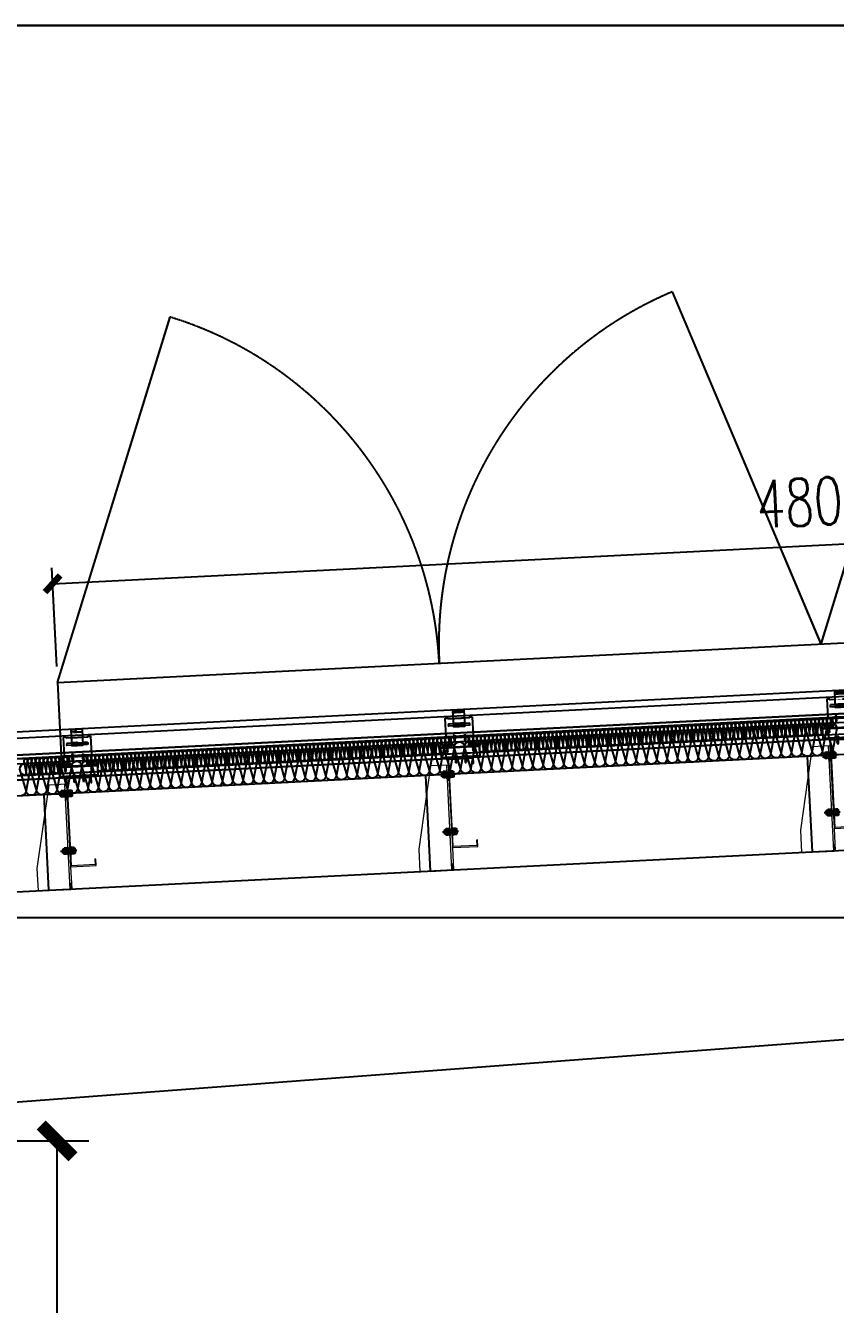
# Model space of a CAD drawing. Extents: x 220580 to 2027826, y -309201 to 71987.
# Drawn here: x 291391 to 293934, y -213543 to -209529 of the extents above; entities that cross this region are included whole.
import ezdxf

# ---------------------------------------------------------------- set-up
doc = ezdxf.new("R2010")
doc.units = 0
for name, pattern in [('__DASH', [0.35, 0.25, -0.1]), ('CENTER', [2, 1.25, -0.25, 0.25, -0.25]), ('CONTINUOUS0', [0]), ('CONTINUOUS1', [0]), ('DASH', [0.35, 0.25, -0.1]), ('DOTE', [2.42, 2, -0.2, 0.02, -0.2])]:
    doc.linetypes.add(name, pattern=pattern)
for name, color, linetype in [('003_THICK', 7, 'CONTINUOUS1'), ('004_THIN', 6, 'CONTINUOUS0'), ('A-AXIS-DOTE', 14, 'DOTE'), ('A-AXIS-DP', 126, 'Continuous'), ('A-HATCH-2', 251, 'Continuous'), ('A-LIN-V', 9, 'Continuous'), ('AS-COLN', 6, 'Continuous'), ('BWM', 8, 'Continuous'), ('C18', 4, 'CENTER'), ('DIM', 173, 'Continuous'), ('pj', 4, 'Continuous'), ('SEAMLOK75 - SHEET', 6, 'Continuous'), ('ZX', 240, 'CENTER'), ('建-尺寸', 3, 'Continuous'), ('紧固件', 40, 'Continuous')]:
    doc.layers.add(name, color=color, linetype=linetype)
doc.layers.add('S-dim', color=81, linetype='Continuous', lineweight=0)
doc.layers.add('粗', color=7, linetype='Continuous', lineweight=50)
doc.styles.add('_TCH_DIM_T3', font='SIMPLEX', dxfattribs={"width": 0.705882, "bigfont": 'GBCBIG'})
doc.styles.add('A-DIM_T3', font='SIMPLEX', dxfattribs={"width": 0.705882, "bigfont": 'GBCBIG'})
doc.dimstyles.new('_TCH_ARCH&&100', dxfattribs={"dimtxt": 297.5, "dimasz": 100, "dimexe": 100, "dimexo": 100, "dimgap": 126.25, "dimtad": 1, "dimdec": 0, "dimzin": 0, "dimdsep": 46, "dimtxsty": '_TCH_DIM_T3', "dimblk": 'ARCHTICK', "dimcen": 0.09, "dimclrt": 7, "dimazin": 2, "dimtfac": 1, "dimtdec": 0, "dimtix": 1, "dimtmove": 2, "dimatfit": 3, "dimfxl": 0, "dimtolj": 1, "dimtzin": 0, "dimarcsym": 0})
doc.dimstyles.new('A-DIM&&50', dxfattribs={"dimtxt": 148.75, "dimasz": 50, "dimexe": 125, "dimexo": 150, "dimgap": 63.125, "dimtad": 1, "dimdec": 0, "dimzin": 0, "dimdsep": 46, "dimtxsty": 'A-DIM_T3', "dimblk": 'ARCHTICK', "dimcen": 0.09, "dimclrt": 7, "dimazin": 2, "dimtfac": 1, "dimtdec": 0, "dimtix": 1, "dimtmove": 2, "dimatfit": 3, "dimfxl": 0, "dimtolj": 1, "dimtzin": 0, "dimarcsym": 0})

# ---------------------------------------------------------------- blocks, each defined once
blk = doc.blocks.new('CURVEPATTERNLIB$SYSLIB$岩棉板')
at = {"color": 0}
for p, q in [((0, -17), (12, -67)), ((12, -67), (24, -17))]:
    blk.add_line(p, q, dxfattribs=at)
for centre, start, end in [((12, -17), 0, 180), ((0, -67), 270, 0), ((24, -67), 180, 270)]:
    blk.add_arc(centre, 12, start, end, dxfattribs=at)
blk = doc.blocks.new('G$C845E5159')
at = {"layer": 'A-LIN-V', "color": 2}
for p, q in [((300, 700), (8250, 1100)), ((300, 0), (8250, 600))]:
    blk.add_line(p, q, dxfattribs=at)
at = {"layer": 'A-LIN-V'}
for points in [[(4468.1, 1190.1), (4467.1, 1210), (4397.2, 1206.5), (4412.3, 906.9), (4482.2, 910.4), (4481.2, 930.4)], [(3269.7, 1129.8), (3268.6, 1149.7), (3198.7, 1146.2), (3213.8, 846.6), (3283.7, 850.1), (3282.7, 870.1)], [(2071.2, 1069.5), (2070.2, 1089.4), (2000.3, 1085.9), (2015.3, 786.3), (2085.2, 789.8), (2084.2, 809.8)]]:
    blk.add_lwpolyline(points, dxfattribs=at)
at = {"layer": 'AS-COLN'}
for p, q in [((8250, 1500.5), (401.1, 1105.6)), ((8250, 1400.4), (400.1, 1005.4))]:
    blk.add_line(p, q, dxfattribs=at)
at = {"layer": 'A-HATCH-2', "xscale": -1.354458951392196, "yscale": 1.351351351351351, "zscale": 1.351351351351351, "rotation": 2.88037755284905}
for p in [(3969.4, 1292.1), (4001.9, 1293.8), (4034.3, 1295.4), (4066.8, 1297), (4099.3, 1298.7), (4131.7, 1300.3), (4164.2, 1301.9), (4196.7, 1303.6), (4229.1, 1305.2), (4261.6, 1306.8), (4294.1, 1308.5), (4326.5, 1310.1), (4359, 1311.7), (4391.5, 1313.4), (4423.9, 1315), (4456.4, 1316.6), (4488.9, 1318.3), (3157.8, 1251.3), (3190.2, 1252.9), (3222.7, 1254.6), (3255.2, 1256.2), (3287.6, 1257.8), (3320.1, 1259.5), (3352.6, 1261.1), (3385, 1262.7), (3417.5, 1264.4), (3450, 1266), (3482.4, 1267.6), (3514.9, 1269.3), (3547.4, 1270.9), (3579.8, 1272.5), (3612.3, 1274.2), (3644.8, 1275.8), (3677.2, 1277.4), (3709.7, 1279.1), (3742.2, 1280.7), (3774.6, 1282.3), (3807.1, 1284), (3839.5, 1285.6), (3872, 1287.2), (3904.5, 1288.9), (3936.9, 1290.5), (2378.6, 1212.1), (2411, 1213.7), (2443.5, 1215.4), (2476, 1217), (2508.4, 1218.6), (2540.9, 1220.3), (2573.4, 1221.9), (2605.8, 1223.5), (2638.3, 1225.2), (2670.8, 1226.8), (2703.2, 1228.4), (2735.7, 1230.1), (2768.2, 1231.7), (2800.6, 1233.3), (2833.1, 1235), (2865.6, 1236.6), (2898, 1238.2), (2930.5, 1239.9), (2963, 1241.5), (2995.4, 1243.1), (3027.9, 1244.8), (3060.4, 1246.4), (3092.8, 1248), (3125.3, 1249.7), (1956.5, 1190.9), (1989, 1192.5), (2021.5, 1194.1), (2053.9, 1195.8), (2086.4, 1197.4), (2118.9, 1199), (2151.3, 1200.7), (2183.8, 1202.3), (2216.3, 1203.9), (2248.7, 1205.6), (2281.2, 1207.2), (2313.6, 1208.8), (2346.1, 1210.5)]:
    blk.add_blockref('CURVEPATTERNLIB$SYSLIB$岩棉板', p, dxfattribs=at)
blk = doc.blocks.new('_ArchTick')
at = {"color": 0, "linetype": 'ByBlock', "const_width": 0.4}
blk.add_lwpolyline([(-0.5, -0.5), (0.5, 0.5)], dxfattribs=at)
blk = doc.blocks.new('*D369')
at = {"layer": 'Defpoints', "color": 0, "transparency": 16777216}
for p in [(-1772682.3, 580899.3), (-1777491.8, 580830.9), (-1772697.8, 580589.7)]:
    blk.add_point(p, dxfattribs=at)
at = {"layer": '建-尺寸', "color": 0, "lineweight": -2, "transparency": 16777216}
for p, q in [((-1777489.3, 580880.8), (-1777473.7, 581190.4)), ((-1777476.2, 581140.5), (-1772682.3, 580899.3)), ((-1772695.3, 580639.6), (-1772679.7, 580949.2))]:
    blk.add_line(p, q, dxfattribs=at)
at = {"layer": '建-尺寸', "color": 0, "lineweight": -2, "transparency": 16777216, "xscale": 50, "yscale": 50, "zscale": 50}
for p, rotation in [((-1777476.2, 581140.5), 177.1195904165195), ((-1772682.3, 580899.3), 357.1195904165195)]:
    blk.add_blockref('_ArchTick', p, dxfattribs=dict(at, rotation=rotation))
at = {"layer": '建-尺寸', "color": 7, "transparency": 16777216, "insert": (-1775072.3, 581157.2), "char_height": 148.75, "attachment_point": 5, "rotation": 357.1196, "style": 'A-DIM_T3'}
blk.add_mtext('\\A1;4800', dxfattribs=at)
blk = doc.blocks.new('*D1015')
at = {"layer": 'A-LIN-V', "color": 0, "lineweight": -2, "transparency": 16777216}
for p, q in [((289848.2, -213029), (291590.3, -213029)), ((291490.3, -224029), (291490.3, -213029)), ((289848.2, -224029), (291590.3, -224029))]:
    blk.add_line(p, q, dxfattribs=at)
at = {"layer": 'Defpoints', "color": 0, "transparency": 16777216}
for p in [(289748.2, -213029), (291490.3, -213029), (289748.2, -224029)]:
    blk.add_point(p, dxfattribs=at)
at = {"layer": 'A-LIN-V', "color": 0, "lineweight": -2, "transparency": 16777216, "xscale": 100, "yscale": 100, "zscale": 100}
for p, rotation in [((291490.3, -213029), 90), ((291490.3, -224029), 270)]:
    blk.add_blockref('_ArchTick', p, dxfattribs=dict(at, rotation=rotation))
at = {"layer": 'A-LIN-V', "color": 7, "transparency": 16777216, "insert": (291215.3, -218529), "char_height": 297.5, "attachment_point": 5, "rotation": 90, "style": '_TCH_DIM_T3'}
blk.add_mtext('\\A1;11000', dxfattribs=at)
blk = doc.blocks.new('20250821141233')
at = {"layer": 'A-AXIS-DOTE', "linetype": '__DASH', "ltscale": 2}
for p, q in [((110560.4, 14500), (-5335.3, 14500)), ((110280.4, 11700), (-5335.3, 11700))]:
    blk.add_line(p, q, dxfattribs=at)
blk = doc.blocks.new('34t65')
at = {"color": 2, "ltscale": 50}
for p, q in [((1430037, 238183.4), (1430157, 238183.4)), ((1430037, 238148.4), (1430037, 238183.4)), ((1430037, 238180.9), (1430157, 238180.9)), ((1430157, 238183.4), (1430157, 238148.4)), ((1430157, 238150.9), (1430037, 238150.9)), ((1430157, 238148.4), (1430037, 238148.4))]:
    blk.add_line(p, q, dxfattribs=at)
blk = doc.blocks.new('*U1984')
at = {"layer": 'pj'}
for p, q in [((-4.4, 0.5), (-4.4, 0)), ((4.4, 0), (-4.4, 0)), ((-4.1, 0.8), (-3.1, 1)), ((4.1, 0.8), (-4.1, 0.8)), ((-3.1, 3.9), (-3.1, 1)), ((3.1, 1), (-3.1, 1)), ((2.3, 4.2), (-2.3, 4.2)), ((-2, 0.8), (-1.5, 1)), ((-1.5, 3.9), (-1.5, 1)), ((-1.5, 0), (-1.5, -1.6)), ((1.5, 3.9), (1.5, 1)), ((2.2, 0.8), (1.5, 1)), ((1.5, 0), (1.5, -1.1)), ((3.1, 3.9), (3.1, 1)), ((4.1, 0.8), (3.1, 1)), ((4.4, 0.5), (4.4, 0)), ((-2.1, -1.9), (2.1, -1.4)), ((-2.1, -1.9), (-1.5, -1.6)), ((-2.1, -1.9), (-1.5, -2.2)), ((-2.1, -3.3), (2.1, -2.8)), ((-2.1, -3.3), (-1.5, -3)), ((-2.1, -3.3), (-1.5, -3.6)), ((-2.1, -4.7), (2.1, -4.2)), ((-2.1, -4.7), (-1.5, -4.4)), ((-2.1, -4.7), (-1.5, -5)), ((-2.1, -6.1), (2.1, -5.6)), ((-2.1, -6.1), (-1.5, -5.8)), ((-2.1, -6.1), (-1.5, -6.4)), ((-2.1, -7.5), (2.1, -7)), ((-2.1, -7.5), (-1.5, -7.2)), ((-2.1, -7.5), (-1.5, -7.8)), ((-2.1, -8.9), (2.1, -8.4)), ((-2.1, -8.9), (-1.5, -8.6)), ((-2.1, -8.9), (-1.5, -9.2)), ((-2.1, -10.3), (2.1, -9.8)), ((-2.1, -10.3), (-1.5, -10)), ((-2.1, -10.3), (-1.5, -10.6)), ((-2.1, -11.7), (2.1, -11.2)), ((-2.1, -11.7), (-1.5, -11.4)), ((-2.1, -11.7), (-1.5, -12)), ((-2.1, -13.1), (-1.5, -12.8)), ((-2.1, -13.1), (-1.1, -13)), ((-2.1, -13.1), (-1.5, -13.4)), ((-1.5, -1.6), (1.5, -1.1)), ((-1.5, -2.2), (1.5, -1.7)), ((-1.5, -2.2), (-1.5, -3)), ((-1.5, -3), (1.5, -2.5)), ((-1.5, -3.6), (1.5, -3.1)), ((-1.5, -3.6), (-1.5, -4.4)), ((-1.5, -4.4), (1.5, -3.9)), ((-1.5, -5), (1.5, -4.5)), ((-1.5, -5), (-1.5, -5.8)), ((-1.5, -5.8), (1.5, -5.3)), ((-1.5, -6.4), (1.5, -5.9)), ((-1.5, -6.4), (-1.5, -7.2)), ((-1.5, -7.2), (1.5, -6.7)), ((-1.5, -7.8), (1.5, -7.3)), ((-1.5, -7.8), (-1.5, -8.6)), ((-1.5, -8.6), (1.5, -8.1)), ((-1.5, -9.2), (1.5, -8.7)), ((-1.5, -9.2), (-1.5, -10)), ((-1.5, -10), (1.5, -9.5)), ((-1.5, -10.6), (1.5, -10.1)), ((-1.5, -10.6), (-1.5, -11.4)), ((-1.5, -11.4), (1.5, -10.9)), ((-1.5, -12), (1.5, -11.5)), ((-1.5, -12), (-1.5, -12.8)), ((-1.5, -12.8), (-1, -12.7)), ((-1.5, -13.4), (-1.5, -17.2)), ((-1.5, -13.4), (-1.3, -13.4)), ((0, -18.6), (-1.5, -17.2)), ((0, -18.6), (1.5, -17.2)), ((0.6, -12.4), (1.5, -12.3)), ((0.7, -12.8), (2.1, -12.6)), ((0.7, -13), (1.5, -12.9)), ((0.7, -13.8), (1.5, -13.7)), ((0.7, -14.2), (2.1, -14)), ((0.7, -14.4), (1.5, -14.3)), ((1.5, -0.3), (1.5, -1.1)), ((2.1, -1.4), (1.5, -1.1)), ((2.1, -1.4), (1.5, -1.7)), ((1.5, -1.7), (1.5, -2.5)), ((2.1, -2.8), (1.5, -2.5)), ((2.1, -2.8), (1.5, -3.1)), ((1.5, -3.1), (1.5, -3.9)), ((2.1, -4.2), (1.5, -3.9)), ((2.1, -4.2), (1.5, -4.5)), ((1.5, -4.5), (1.5, -5.3)), ((2.1, -5.6), (1.5, -5.3)), ((2.1, -5.6), (1.5, -5.9)), ((1.5, -5.9), (1.5, -6.7)), ((2.1, -7), (1.5, -6.7)), ((2.1, -7), (1.5, -7.3)), ((1.5, -7.3), (1.5, -8.1)), ((2.1, -8.4), (1.5, -8.1)), ((2.1, -8.4), (1.5, -8.7)), ((1.5, -8.7), (1.5, -9.5)), ((2.1, -9.8), (1.5, -9.5)), ((2.1, -9.8), (1.5, -10.1)), ((1.5, -10.1), (1.5, -10.9)), ((2.1, -11.2), (1.5, -10.9)), ((2.1, -11.2), (1.5, -11.5)), ((1.5, -11.5), (1.5, -12.3)), ((2.1, -12.6), (1.5, -12.3)), ((2.1, -12.6), (1.5, -12.9)), ((1.5, -12.9), (1.5, -13.7)), ((2.1, -14), (1.5, -13.7)), ((2.1, -14), (1.5, -14.3)), ((1.5, -14.3), (1.5, -17.2))]:
    blk.add_line(p, q, dxfattribs=at)
blk.add_lwpolyline([(0, -18.6), (0.7, -14.4), (0.7, -12.7, 0.417657), (0.4, -12.4, 0.097062), (-1, -12.7), (-1.5, -13.8)], format="xyb", dxfattribs=at)
for centre, radius, start, end in [((-4.1, 0.5), 0.3, 90, 180), ((-2.3, 3.3), 0.951, 35.4009, 144.5991), ((0, 1), 3.2, 61.0594, 118.9406), ((2.3, 3.3), 0.951, 35.4009, 144.5991), ((4.1, 0.5), 0.3, 0, 90)]:
    blk.add_arc(centre, radius, start, end, dxfattribs=at)
at = {"layer": 'ZX', "ltscale": 0.2}
blk.add_line((0, 4.9), (0, -21), dxfattribs=at)
blk = doc.blocks.new('A$C2F3B4A73')
at = {"layer": '粗', "lineweight": -2}
for p, q in [((25.2, 101.1), (60.4, 101.1)), ((25.2, 101.1), (25.2, 49.6)), ((60.4, 101.1), (60.4, 49.6)), ((0, 78.7), (9.6, 78.7)), ((0, 78.7), (0, 19.8)), ((9.6, 78.7), (9.6, 76.3)), ((9.6, 58.4), (9.6, 53.6)), ((10.4, 75.5), (25.2, 75.5)), ((10.4, 59.2), (25.2, 59.2)), ((10.4, 52.8), (25.2, 52.8)), ((25.2, 58.4), (60.4, 58.4)), ((25.2, 53.6), (60.4, 53.6)), ((25.2, 49.6), (60.4, 49.6)), ((60.4, 75.5), (75.2, 75.5)), ((60.4, 59.2), (75.2, 59.2)), ((60.4, 52.8), (75.2, 52.8)), ((76, 78.7), (85.6, 78.7)), ((76, 78.7), (76, 76.3)), ((76, 58.4), (76, 53.6)), ((85.6, 78.7), (85.6, 19.8)), ((0, 19.8), (85.6, 19.8)), ((0, 18.8), (0, 19.8)), ((0, 18.8), (85.6, 18.8)), ((14.4, 19.8), (14.4, 18.8)), ((71.2, 19.8), (71.2, 18.8)), ((85.6, 19.8), (85.6, 18.8))]:
    blk.add_line(p, q, dxfattribs=at)
at = {"layer": '粗', "linetype": 'DASH', "lineweight": -2}
for p, q in [((25.2, 100.6), (60.4, 100.6)), ((25.2, 94.7), (60.4, 94.7)), ((25.2, 92.3), (60.4, 92.3)), ((0, 77.7), (9.6, 77.7)), ((25.2, 75.5), (60.4, 75.5)), ((25.2, 60), (60.4, 60)), ((25.2, 59.2), (60.4, 59.2)), ((25.2, 52.8), (60.4, 52.8)), ((25.2, 52), (60.4, 52)), ((76, 77.7), (85.6, 77.7)), ((16, 19.8), (16, 18.8)), ((21.6, 19.8), (21.6, 18.8)), ((29.6, 19.8), (29.6, 18.8)), ((35.2, 19.8), (35.2, 18.8)), ((50.4, 19.8), (50.4, 18.8)), ((56, 19.8), (56, 18.8)), ((64, 19.8), (64, 18.8)), ((69.6, 19.8), (69.6, 18.8))]:
    blk.add_line(p, q, dxfattribs=at)
at = {"layer": '粗', "lineweight": -2}
for centre, start, end in [((10.4, 76.3), 180, 270), ((10.4, 58.4), 90, 180), ((10.4, 53.6), 180, 270), ((75.2, 76.3), 270, 0), ((75.2, 58.4), 0, 90), ((75.2, 53.6), 270, 0)]:
    blk.add_arc(centre, 0.8, start, end, dxfattribs=at)
at = {"layer": '紧固件', "color": 2, "yscale": 0.8, "zscale": 0.8}
for p, xscale in [((26.1, 19.8), 0.8), ((59.5, 19.8), -0.8)]:
    blk.add_blockref('*U1984', p, dxfattribs=dict(at, xscale=xscale))
blk = doc.blocks.new('A$C51791418')
blk.add_blockref('A$C2F3B4A73', (-42.8, -15.8))
blk = doc.blocks.new('*U1987')
at = {"layer": '003_THICK', "color": 2}
for points in [[(-11, 13.1, 0.611769), (-11, 6.5, 0.611769)], [(-11, 6.5, 0.305859), (-11, -6.5, 0.305859)], [(31.2, 6.5, 0.61177), (31.2, 13.1, 0.61177)], [(31.2, -6.5, 0.305858), (31.2, 6.5, 0.305858)], [(-11, -6.5, 0.611769), (-11, -13.1, 0.611769)], [(31.2, -13.1, 0.61177), (31.2, -6.5, 0.61177)]]:
    blk.add_lwpolyline(points, format="xyb", dxfattribs=at)
for points in [[(-13, 9.8), (-13, -9.8)], [(-11, 13.1), (-3, 13.1)], [(-11, 6.5), (-3, 6.5)], [(-3.6, 8), (-3.6, -8)], [(-3, 13.1), (-3, -13.1)], [(-3, 12.1), (1.1, 12.1)], [(-3, 0), (1.1, 4.1)], [(-3, -4.1), (1.1, 0)], [(1.1, 15), (4.1, 15)], [(1.1, 15), (1.1, -15)], [(4.1, 15), (4.1, -15)], [(4.1, 8), (16.1, 8)], [(16.1, 15), (16.1, -15)], [(16.1, 15), (19.1, 15)], [(19.1, 15), (19.1, -15)], [(19.1, 12.1), (23.2, 12.1)], [(19.1, 0), (23.2, 4.1)], [(23.2, 13.1), (23.2, -13.1)], [(23.2, 13.1), (31.2, 13.1)], [(23.2, 6.5), (31.2, 6.5)], [(33.2, 9.8), (33.2, -9.8)], [(33.2, 8), (37.5, 8)], [(37.5, 8), (37.5, -8)], [(37.5, 8), (39, 6.5)], [(39, 6.5), (39, -6.5)], [(-11, -6.5), (-3, -6.5)], [(-11, -13.1), (-3, -13.1)], [(-3, -12.1), (1.1, -12.1)], [(1.1, -15), (4.1, -15)], [(4.1, -8), (16.1, -8)], [(16.1, -15), (19.1, -15)], [(19.1, -4.1), (23.2, 0)], [(19.1, -12.1), (23.2, -12.1)], [(23.2, -6.5), (31.2, -6.5)], [(23.2, -13.1), (31.2, -13.1)], [(33.2, -8), (37.5, -8)], [(37.5, -8), (39, -6.5)]]:
    blk.add_lwpolyline(points, dxfattribs=at)
at = {"layer": '004_THIN', "color": 2}
for points in [[(-3.6, 6.5), (16.1, 6.5)], [(33.2, 6.5), (39, 6.5)], [(-3.6, -6.5), (16.1, -6.5)], [(33.2, -6.5), (39, -6.5)]]:
    blk.add_lwpolyline(points, dxfattribs=at)
at = {"layer": 'C18', "color": 1, "ltscale": 0.6}
blk.add_lwpolyline([(-21, 0), (47, 0)], dxfattribs=at)
blk = doc.blocks.new('1112')
at = {"color": 2}
blk.add_lwpolyline([(1432456, 238570.9), (1432478.5, 238570.9), (1432478.5, 238598.4), (1432538.5, 238598.4), (1432538.5, 238570.9), (1432561, 238570.9), (1432561, 238568.4), (1432536, 238568.4), (1432536, 238595.9), (1432481, 238595.9), (1432481, 238568.4), (1432456, 238568.4)], close=True, dxfattribs=at)
at = {"layer": 'S-dim', "ltscale": 10}
for p, q in [((1432412.5, 238511.6), (1432362.5, 238252.3)), ((1432412.5, 238512.7), (1432468.5, 238512.7)), ((1432462.5, 238511.6), (1432462.5, 238182.3)), ((1432362.5, 238252.3), (1432362.5, 238182.3)), ((1432468.5, 238252.3), (1432468.5, 238182.3)), ((1432362.5, 238182.3), (1432468.5, 238182.3))]:
    blk.add_line(p, q, dxfattribs=at)
at = {"layer": 'S-dim', "color": 6, "ltscale": 10}
blk.add_lwpolyline([(1432548.5, 238512.3), (1432548.5, 238532.3), (1432468.5, 238532.3), (1432468.5, 238252.3), (1432548.5, 238252.3), (1432548.5, 238272.3), (1432545.5, 238272.3), (1432545.5, 238255.3), (1432471.5, 238255.3), (1432471.5, 238529.3), (1432545.5, 238529.3), (1432545.5, 238512.3)], close=True, dxfattribs=at)
blk.add_blockref('34t65', (2411.5, 385))
at = {"xscale": -0.7500000000000001, "yscale": 0.7500000000000001, "zscale": 0.7500000000000001, "rotation": 359.9999999722328}
for p in [(1432474.6, 238482.3), (1432474.6, 238302.3)]:
    blk.add_blockref('*U1987', p, dxfattribs=at)
at = {"layer": 'SEAMLOK75 - SHEET', "xscale": -1}
blk.add_blockref('A$C51791418', (1432508.5, 238596.4), dxfattribs=at)
at = {"layer": '紧固件', "xscale": -1.023999999801318, "yscale": 1.023999999801318, "zscale": 1.023999999801318}
for p in [(1432467.3, 238570.9), (1432549.8, 238570.9, 0), (1432493.5, 238535.9), (1432523.5, 238535.9)]:
    blk.add_blockref('*U1984', p, dxfattribs=at)
blk = doc.blocks.new('3e34t5')
at = {"rotation": 2.880377552740777}
for p in [(-168977, -57949.4), (-170175.5, -58009.7), (-171374, -58070)]:
    blk.add_blockref('1112', p, dxfattribs=at)
blk = doc.blocks.new('wm')
at = {"color": 1, "ltscale": 50}
for p, q in [((1253656.3, 252531.4), (1245914.8, 252141.9)), ((1253656.3, 252529.9), (1245914.8, 252140.4))]:
    blk.add_line(p, q, dxfattribs=at)
at = {"color": 4, "ltscale": 50}
for p, q in [((1245914.8, 252089.2), (1253656.3, 252478.7, 0)), ((1245914.8, 252088.4), (1253656.3, 252477.9, 0)), ((1245914.8, 252075), (1253656.3, 252464.5, 0)), ((1245914.8, 252074.2), (1253656.3, 252463.7, 0))]:
    blk.add_line(p, q, dxfattribs=at)
at = {"color": 2, "ltscale": 50}
blk.add_line((1245914.8, 252075.3), (1253656.3, 252464.8, 0), dxfattribs=at)
at = {"layer": 'BWM', "elevation": 0}
for points in [[(1249855, 252287.5, -0.414214), (1249848.5, 252293.4), (1249852.8, 252331.2, 1), (1249840.3, 252330.5), (1249848.5, 252293.4, -1), (1249836, 252292.8), (1249840.3, 252330.5, 1), (1249827.9, 252329.9), (1249836, 252292.8, -1), (1249823.5, 252292.1), (1249827.9, 252329.9, 1), (1249815.4, 252329.3), (1249823.5, 252292.1, -1), (1249811, 252291.5), (1249815.4, 252329.3, 1), (1249802.9, 252328.6), (1249811, 252291.5, -1), (1249798.5, 252290.9), (1249802.9, 252328.6, 1), (1249790.4, 252328), (1249798.5, 252290.9, -1), (1249786.1, 252290.3), (1249790.4, 252328, 1), (1249777.9, 252327.4), (1249786.1, 252290.3, -1), (1249773.6, 252289.6), (1249777.9, 252327.4, 1), (1249765.4, 252326.8), (1249773.6, 252289.6, -1), (1249761.1, 252289), (1249765.4, 252326.8, 1), (1249753, 252326.1), (1249761.1, 252289, -1), (1249748.6, 252288.4), (1249753, 252326.1, 1), (1249740.5, 252325.5), (1249748.6, 252288.4, -1), (1249736.1, 252287.7), (1249740.5, 252325.5, 1), (1249728, 252324.9), (1249736.1, 252287.7, -1), (1249723.6, 252287.1), (1249728, 252324.9, 1), (1249715.5, 252324.2), (1249723.6, 252287.1, -1), (1249711.2, 252286.5), (1249715.5, 252324.2, 1), (1249703, 252323.6), (1249711.2, 252286.5, -1), (1249698.7, 252285.9), (1249703, 252323.6, 1), (1249690.5, 252323), (1249698.7, 252285.9, -1), (1249686.2, 252285.2), (1249690.5, 252323, 1), (1249678.1, 252322.4), (1249686.2, 252285.2, -1), (1249673.7, 252284.6), (1249678.1, 252322.4, 1), (1249665.6, 252321.7), (1249673.7, 252284.6, -1), (1249661.2, 252284), (1249665.6, 252321.7, 1), (1249653.1, 252321.1), (1249661.2, 252284, -1), (1249648.7, 252283.4), (1249653.1, 252321.1, 1), (1249640.6, 252320.5), (1249648.7, 252283.4, -1), (1249636.2, 252282.7), (1249640.6, 252320.5, 1), (1249628.1, 252319.8), (1249636.2, 252282.7, -1), (1249623.8, 252282.1), (1249628.1, 252319.8, 1), (1249615.6, 252319.2), (1249623.8, 252282.1, -1), (1249611.3, 252281.5), (1249615.6, 252319.2, 1), (1249603.1, 252318.6), (1249611.3, 252281.5, -1), (1249598.8, 252280.8), (1249603.1, 252318.6, 1), (1249590.7, 252318), (1249598.8, 252280.8, -1), (1249586.3, 252280.2), (1249590.7, 252318, 1), (1249578.2, 252317.3), (1249586.3, 252280.2, -1), (1249573.8, 252279.6), (1249578.2, 252317.3, 1), (1249565.7, 252316.7), (1249573.8, 252279.6, -1), (1249561.3, 252279), (1249565.7, 252316.7, 1), (1249553.2, 252316.1), (1249561.3, 252279, -1), (1249548.9, 252278.3), (1249553.2, 252316.1, 1), (1249540.7, 252315.4), (1249548.9, 252278.3, -1), (1249536.4, 252277.7), (1249540.7, 252315.4, 1), (1249528.2, 252314.8), (1249536.4, 252277.7, -1), (1249523.9, 252277.1), (1249528.2, 252314.8, 1), (1249515.8, 252314.2), (1249523.9, 252277.1, -1), (1249511.4, 252276.4), (1249515.8, 252314.2, 1), (1249503.3, 252313.6), (1249511.4, 252276.4, -1), (1249498.9, 252275.8), (1249503.3, 252313.6, 1), (1249490.8, 252312.9), (1249498.9, 252275.8, -1), (1249486.4, 252275.2), (1249490.8, 252312.9, 1), (1249478.3, 252312.3), (1249486.4, 252275.2, -1), (1249474, 252274.6), (1249478.3, 252312.3, 1), (1249465.8, 252311.7), (1249474, 252274.6, -1), (1249461.5, 252273.9), (1249465.8, 252311.7, 1), (1249453.3, 252311.1), (1249461.5, 252273.9, -1), (1249449, 252273.3), (1249453.3, 252311.1, 1), (1249440.9, 252310.4), (1249449, 252273.3, -1), (1249436.5, 252272.7), (1249440.9, 252310.4, 1), (1249428.4, 252309.8), (1249436.5, 252272.7, -1), (1249424, 252272), (1249428.4, 252309.8, 1), (1249415.9, 252309.2), (1249424, 252272, -1), (1249411.5, 252271.4), (1249415.9, 252309.2, 1), (1249403.4, 252308.5), (1249411.5, 252271.4, -1), (1249399, 252270.8), (1249403.4, 252308.5, 1), (1249390.9, 252307.9), (1249399, 252270.8, -1), (1249386.6, 252270.2), (1249390.9, 252307.9, 1), (1249378.4, 252307.3), (1249386.6, 252270.2, -1), (1249374.1, 252269.5), (1249378.4, 252307.3, 1), (1249365.9, 252306.7), (1249374.1, 252269.5, -1), (1249361.6, 252268.9), (1249365.9, 252306.7, 1), (1249353.5, 252306), (1249361.6, 252268.9, -1), (1249349.1, 252268.3), (1249353.5, 252306, 1), (1249341, 252305.4), (1249349.1, 252268.3, -1), (1249336.6, 252267.6), (1249341, 252305.4, 1), (1249328.5, 252304.8), (1249336.6, 252267.6, -1), (1249324.1, 252267), (1249328.5, 252304.8, 1), (1249316, 252304.1), (1249324.1, 252267, -1), (1249311.7, 252266.4), (1249316, 252304.1, 1), (1249303.5, 252303.5), (1249311.7, 252266.4, -1), (1249299.2, 252265.8), (1249303.5, 252303.5, 1), (1249291, 252302.9), (1249299.2, 252265.8, -1), (1249286.7, 252265.1), (1249291, 252302.9, 1), (1249278.6, 252302.3), (1249286.7, 252265.1, -1), (1249274.2, 252264.5), (1249278.6, 252302.3, 1), (1249266.1, 252301.6), (1249274.2, 252264.5, -1), (1249261.7, 252263.9), (1249266.1, 252301.6, 1), (1249253.6, 252301), (1249261.7, 252263.9, -1), (1249249.2, 252263.3), (1249253.6, 252301, 1), (1249241.1, 252300.4), (1249249.2, 252263.3, -1), (1249236.8, 252262.6), (1249241.1, 252300.4, 1), (1249228.6, 252299.7), (1249236.8, 252262.6, -1), (1249224.3, 252262), (1249228.6, 252299.7, 1), (1249216.1, 252299.1), (1249224.3, 252262, -1), (1249211.8, 252261.4), (1249216.1, 252299.1, 1), (1249203.7, 252298.5), (1249211.8, 252261.4, -1), (1249199.3, 252260.7), (1249203.7, 252298.5, 1), (1249191.2, 252297.9), (1249199.3, 252260.7, -1), (1249186.8, 252260.1), (1249191.2, 252297.9, 1), (1249178.7, 252297.2), (1249186.8, 252260.1, -1), (1249174.3, 252259.5), (1249178.7, 252297.2, 1), (1249166.2, 252296.6), (1249174.3, 252259.5, -1), (1249161.8, 252258.9), (1249166.2, 252296.6, 1), (1249153.7, 252296), (1249161.8, 252258.9, -1), (1249149.4, 252258.2), (1249153.7, 252296, 1), (1249141.2, 252295.3), (1249149.4, 252258.2, -1), (1249136.9, 252257.6), (1249141.2, 252295.3, 1), (1249128.7, 252294.7), (1249136.9, 252257.6, -1), (1249124.4, 252257), (1249128.7, 252294.7, 1), (1249116.3, 252294.1), (1249124.4, 252257, -1), (1249111.9, 252256.3), (1249116.3, 252294.1, 1), (1249103.8, 252293.5), (1249111.9, 252256.3, -1), (1249099.4, 252255.7), (1249103.8, 252293.5, 1), (1249091.3, 252292.8), (1249099.4, 252255.7, -1), (1249086.9, 252255.1), (1249091.3, 252292.8, 1), (1249078.8, 252292.2), (1249086.9, 252255.1, -1), (1249074.5, 252254.5), (1249078.8, 252292.2, 1), (1249066.3, 252291.6), (1249074.5, 252254.5, -1), (1249062, 252253.8), (1249066.3, 252291.6, 1), (1249053.8, 252291), (1249062, 252253.8, -1), (1249049.5, 252253.2), (1249053.8, 252291, 1), (1249041.4, 252290.3), (1249049.5, 252253.2, -1), (1249037, 252252.6), (1249041.4, 252290.3, 1), (1249028.9, 252289.7), (1249037, 252252.6, -1), (1249024.5, 252251.9), (1249028.9, 252289.7, 1), (1249016.4, 252289.1), (1249024.5, 252251.9, -1), (1249012, 252251.3), (1249016.4, 252289.1, 1), (1249003.9, 252288.4), (1249012, 252251.3, -1), (1248999.6, 252250.7), (1249003.9, 252288.4, 1), (1248991.4, 252287.8), (1248999.6, 252250.7, -1), (1248987.1, 252250.1), (1248991.4, 252287.8, 1), (1248978.9, 252287.2), (1248987.1, 252250.1, -1), (1248974.6, 252249.4), (1248978.9, 252287.2, 1), (1248966.5, 252286.6), (1248974.6, 252249.4, -1), (1248962.1, 252248.8), (1248966.5, 252286.6, 1), (1248954, 252285.9), (1248962.1, 252248.8, -1), (1248949.6, 252248.2), (1248954, 252285.9, 1), (1248941.5, 252285.3), (1248949.6, 252248.2, -1), (1248937.1, 252247.5), (1248941.5, 252285.3, 1), (1248929, 252284.7), (1248937.1, 252247.5, -1), (1248924.6, 252246.9), (1248929, 252284.7, 1), (1248916.5, 252284), (1248924.6, 252246.9, -1), (1248912.2, 252246.3), (1248916.5, 252284, 1), (1248904, 252283.4), (1248912.2, 252246.3, -1), (1248899.7, 252245.7), (1248904, 252283.4, 1), (1248891.5, 252282.8), (1248899.7, 252245.7, -1), (1248887.2, 252245), (1248891.5, 252282.8, 1), (1248879.1, 252282.2), (1248887.2, 252245, -1), (1248874.7, 252244.4), (1248879.1, 252282.2, 1), (1248866.6, 252281.5), (1248874.7, 252244.4, -1), (1248862.2, 252243.8), (1248866.6, 252281.5, 1), (1248854.1, 252280.9), (1248862.2, 252243.8, -1), (1248849.7, 252243.2), (1248854.1, 252280.9, 1), (1248841.6, 252280.3), (1248849.7, 252243.2, -1), (1248837.3, 252242.5), (1248841.6, 252280.3, 1), (1248829.1, 252279.6), (1248837.3, 252242.5, -1), (1248824.8, 252241.9), (1248829.1, 252279.6, 1), (1248816.6, 252279), (1248824.8, 252241.9, -1), (1248812.3, 252241.3), (1248816.6, 252279, 1), (1248804.2, 252278.4), (1248812.3, 252241.3, -1), (1248799.8, 252240.6), (1248804.2, 252278.4, 1), (1248791.7, 252277.8), (1248799.8, 252240.6, -1), (1248787.3, 252240), (1248791.7, 252277.8, 1), (1248779.2, 252277.1), (1248787.3, 252240, -1), (1248774.8, 252239.4), (1248779.2, 252277.1, 1), (1248766.7, 252276.5), (1248771.6, 252254.1)], [(1249863, 252311.5), (1249865.3, 252331.8, 1), (1249852.8, 252331.2), (1249857.7, 252308.7)], [(1249875.5, 252312.1), (1249877.8, 252332.4, 1), (1249865.3, 252331.8), (1249869.7, 252311.8)], [(1248656.5, 252227.2, -0.414214), (1248650, 252233.1), (1248654.3, 252270.9, 1), (1248641.9, 252270.2), (1248650, 252233.1, -1), (1248637.5, 252232.5), (1248641.9, 252270.2, 1), (1248629.4, 252269.6), (1248637.5, 252232.5, -1), (1248625, 252231.8), (1248629.4, 252269.6, 1), (1248616.9, 252269), (1248625, 252231.8, -1), (1248612.5, 252231.2), (1248616.9, 252269, 1), (1248604.4, 252268.3), (1248612.5, 252231.2, -1), (1248600.1, 252230.6), (1248604.4, 252268.3, 1), (1248591.9, 252267.7), (1248600.1, 252230.6, -1), (1248587.6, 252230), (1248591.9, 252267.7, 1), (1248579.4, 252267.1), (1248587.6, 252230, -1), (1248575.1, 252229.3), (1248579.4, 252267.1, 1), (1248567, 252266.5), (1248575.1, 252229.3, -1), (1248562.6, 252228.7), (1248567, 252266.5, 1), (1248554.5, 252265.8), (1248562.6, 252228.7, -1), (1248550.1, 252228.1), (1248554.5, 252265.8, 1), (1248542, 252265.2), (1248550.1, 252228.1, -1), (1248537.6, 252227.4), (1248542, 252265.2, 1), (1248529.5, 252264.6), (1248537.6, 252227.4, -1), (1248525.2, 252226.8), (1248529.5, 252264.6, 1), (1248517, 252263.9), (1248525.2, 252226.8, -1), (1248512.7, 252226.2), (1248517, 252263.9, 1), (1248504.5, 252263.3), (1248512.7, 252226.2, -1), (1248500.2, 252225.6), (1248504.5, 252263.3, 1), (1248492.1, 252262.7), (1248500.2, 252225.6, -1), (1248487.7, 252224.9), (1248492.1, 252262.7, 1), (1248479.6, 252262.1), (1248487.7, 252224.9, -1), (1248475.2, 252224.3), (1248479.6, 252262.1, 1), (1248467.1, 252261.4), (1248475.2, 252224.3, -1), (1248462.7, 252223.7), (1248467.1, 252261.4, 1), (1248454.6, 252260.8), (1248462.7, 252223.7, -1), (1248450.2, 252223.1), (1248454.6, 252260.8, 1), (1248442.1, 252260.2), (1248450.2, 252223.1, -1), (1248437.8, 252222.4), (1248442.1, 252260.2, 1), (1248429.6, 252259.5), (1248437.8, 252222.4, -1), (1248425.3, 252221.8), (1248429.6, 252259.5, 1), (1248417.1, 252258.9), (1248425.3, 252221.8, -1), (1248412.8, 252221.2), (1248417.1, 252258.9, 1), (1248404.7, 252258.3), (1248412.8, 252221.2, -1), (1248400.3, 252220.5), (1248404.7, 252258.3, 1), (1248392.2, 252257.7), (1248400.3, 252220.5, -1), (1248387.8, 252219.9), (1248392.2, 252257.7, 1), (1248379.7, 252257), (1248387.8, 252219.9, -1), (1248375.3, 252219.3), (1248379.7, 252257, 1), (1248367.2, 252256.4), (1248375.3, 252219.3, -1), (1248362.9, 252218.7), (1248367.2, 252256.4, 1), (1248354.7, 252255.8), (1248362.9, 252218.7, -1), (1248350.4, 252218), (1248354.7, 252255.8, 1), (1248342.2, 252255.1), (1248350.4, 252218, -1), (1248337.9, 252217.4), (1248342.2, 252255.1, 1), (1248329.8, 252254.5), (1248337.9, 252217.4, -1), (1248325.4, 252216.8), (1248329.8, 252254.5, 1), (1248317.3, 252253.9), (1248325.4, 252216.8, -1), (1248312.9, 252216.1), (1248317.3, 252253.9, 1), (1248304.8, 252253.3), (1248312.9, 252216.1, -1), (1248300.4, 252215.5), (1248304.8, 252253.3, 1), (1248292.3, 252252.6), (1248300.4, 252215.5, -1), (1248288, 252214.9), (1248292.3, 252252.6, 1), (1248279.8, 252252), (1248288, 252214.9, -1), (1248275.5, 252214.3), (1248279.8, 252252, 1), (1248267.3, 252251.4), (1248275.5, 252214.3, -1), (1248263, 252213.6), (1248267.3, 252251.4, 1), (1248254.9, 252250.8), (1248263, 252213.6, -1), (1248250.5, 252213), (1248254.9, 252250.8, 1), (1248242.4, 252250.1), (1248250.5, 252213, -1), (1248238, 252212.4), (1248242.4, 252250.1, 1), (1248229.9, 252249.5), (1248238, 252212.4, -1), (1248225.5, 252211.7), (1248229.9, 252249.5, 1), (1248217.4, 252248.9), (1248225.5, 252211.7, -1), (1248213, 252211.1), (1248217.4, 252248.9, 1), (1248204.9, 252248.2), (1248213, 252211.1, -1), (1248200.6, 252210.5), (1248204.9, 252248.2, 1), (1248192.4, 252247.6), (1248200.6, 252210.5, -1), (1248188.1, 252209.9), (1248192.4, 252247.6, 1), (1248179.9, 252247), (1248188.1, 252209.9, -1), (1248175.6, 252209.2), (1248179.9, 252247, 1), (1248167.5, 252246.4), (1248175.6, 252209.2, -1), (1248163.1, 252208.6), (1248167.5, 252246.4, 1), (1248155, 252245.7), (1248163.1, 252208.6, -1), (1248150.6, 252208), (1248155, 252245.7, 1), (1248142.5, 252245.1), (1248150.6, 252208, -1), (1248138.1, 252207.3), (1248142.5, 252245.1, 1), (1248130, 252244.5), (1248138.1, 252207.3, -1), (1248125.7, 252206.7), (1248130, 252244.5, 1), (1248117.5, 252243.8), (1248125.7, 252206.7, -1), (1248113.2, 252206.1), (1248117.5, 252243.8, 1), (1248105, 252243.2), (1248113.2, 252206.1, -1), (1248100.7, 252205.5), (1248105, 252243.2, 1), (1248092.6, 252242.6), (1248100.7, 252205.5, -1), (1248088.2, 252204.8), (1248092.6, 252242.6, 1), (1248080.1, 252242), (1248088.2, 252204.8, -1), (1248075.7, 252204.2), (1248080.1, 252242, 1), (1248067.6, 252241.3), (1248075.7, 252204.2, -1), (1248063.2, 252203.6), (1248067.6, 252241.3, 1), (1248055.1, 252240.7), (1248063.2, 252203.6, -1), (1248050.8, 252203), (1248055.1, 252240.7, 1), (1248042.6, 252240.1), (1248050.8, 252203, -1), (1248038.3, 252202.3), (1248042.6, 252240.1, 1), (1248030.1, 252239.4), (1248038.3, 252202.3, -1), (1248025.8, 252201.7), (1248030.1, 252239.4, 1), (1248017.7, 252238.8), (1248025.8, 252201.7, -1), (1248013.3, 252201.1), (1248017.7, 252238.8, 1), (1248005.2, 252238.2), (1248013.3, 252201.1, -1), (1248000.8, 252200.4), (1248005.2, 252238.2, 1), (1247992.7, 252237.6), (1248000.8, 252200.4, -1), (1247988.3, 252199.8), (1247992.7, 252237.6, 1), (1247980.2, 252236.9), (1247988.3, 252199.8, -1), (1247975.8, 252199.2), (1247980.2, 252236.9, 1), (1247967.7, 252236.3), (1247975.8, 252199.2, -1), (1247963.4, 252198.6), (1247967.7, 252236.3, 1), (1247955.2, 252235.7), (1247963.4, 252198.6, -1), (1247950.9, 252197.9), (1247955.2, 252235.7, 1), (1247942.7, 252235), (1247950.9, 252197.9, -1), (1247938.4, 252197.3), (1247942.7, 252235, 1), (1247930.3, 252234.4), (1247938.4, 252197.3, -1), (1247925.9, 252196.7), (1247930.3, 252234.4, 1), (1247917.8, 252233.8), (1247925.9, 252196.7, -1), (1247913.4, 252196), (1247917.8, 252233.8, 1), (1247905.3, 252233.2), (1247913.4, 252196, -1), (1247900.9, 252195.4), (1247905.3, 252233.2, 1), (1247892.8, 252232.5), (1247900.9, 252195.4, -1), (1247888.5, 252194.8), (1247892.8, 252232.5, 1), (1247880.3, 252231.9), (1247888.5, 252194.8, -1), (1247876, 252194.2), (1247880.3, 252231.9, 1), (1247867.8, 252231.3), (1247876, 252194.2, -1), (1247863.5, 252193.5), (1247867.8, 252231.3, 1), (1247855.4, 252230.7), (1247863.5, 252193.5, -1), (1247851, 252192.9), (1247855.4, 252230.7, 1), (1247842.9, 252230), (1247851, 252192.9, -1), (1247838.5, 252192.3), (1247842.9, 252230, 1), (1247830.4, 252229.4), (1247838.5, 252192.3, -1), (1247826, 252191.6), (1247830.4, 252229.4, 1), (1247817.9, 252228.8), (1247826, 252191.6, -1), (1247813.6, 252191), (1247817.9, 252228.8, 1), (1247805.4, 252228.1), (1247813.6, 252191, -1), (1247801.1, 252190.4), (1247805.4, 252228.1, 1), (1247792.9, 252227.5), (1247801.1, 252190.4, -1), (1247788.6, 252189.8), (1247792.9, 252227.5, 1), (1247780.5, 252226.9), (1247788.6, 252189.8, -1), (1247776.1, 252189.1), (1247780.5, 252226.9, 1), (1247768, 252226.3), (1247776.1, 252189.1, -1), (1247763.6, 252188.5), (1247768, 252226.3, 1), (1247755.5, 252225.6), (1247763.6, 252188.5, -1), (1247751.1, 252187.9), (1247755.5, 252225.6, 1), (1247743, 252225), (1247751.1, 252187.9, -1), (1247738.6, 252187.2), (1247743, 252225, 1), (1247730.5, 252224.4), (1247738.6, 252187.2, -1), (1247726.2, 252186.6), (1247730.5, 252224.4, 1), (1247718, 252223.7), (1247726.2, 252186.6, -1), (1247713.7, 252186), (1247718, 252223.7, 1), (1247705.5, 252223.1), (1247713.7, 252186, -1), (1247701.2, 252185.4), (1247705.5, 252223.1, 1), (1247693.1, 252222.5), (1247701.2, 252185.4, -1), (1247688.7, 252184.7), (1247693.1, 252222.5, 1), (1247680.6, 252221.9), (1247688.7, 252184.7, -1), (1247676.2, 252184.1), (1247680.6, 252221.9, 1), (1247668.1, 252221.2), (1247676.2, 252184.1, -1), (1247663.7, 252183.5), (1247668.1, 252221.2, 1), (1247655.6, 252220.6), (1247663.7, 252183.5, -1), (1247651.3, 252182.9), (1247655.6, 252220.6, 1), (1247643.1, 252220), (1247651.3, 252182.9, -1), (1247638.8, 252182.2), (1247643.1, 252220, 1), (1247630.6, 252219.3), (1247638.8, 252182.2, -1), (1247626.3, 252181.6), (1247630.6, 252219.3, 1), (1247618.2, 252218.7), (1247626.3, 252181.6, -1), (1247613.8, 252181), (1247618.2, 252218.7, 1), (1247605.7, 252218.1), (1247613.8, 252181, -1), (1247601.3, 252180.3), (1247605.7, 252218.1, 1), (1247593.2, 252217.5), (1247601.3, 252180.3, -1), (1247588.8, 252179.7), (1247593.2, 252217.5, 1), (1247580.7, 252216.8), (1247588.8, 252179.7, -1), (1247576.4, 252179.1), (1247580.7, 252216.8, 1), (1247568.2, 252216.2), (1247573.1, 252193.8)], [(1248664.5, 252251.2), (1248666.8, 252271.5, 1), (1248654.3, 252270.9), (1248659.3, 252248.4)], [(1248677, 252251.8), (1248679.3, 252272.1, 1), (1248666.8, 252271.5), (1248671.2, 252251.5)], [(1248751.9, 252255.6), (1248754.2, 252275.9, 1), (1248741.7, 252275.2), (1248746.1, 252255.3)], [(1248764.4, 252256.2), (1248766.7, 252276.5, 1), (1248754.2, 252275.9), (1248758.6, 252255.9)], [(1247458.1, 252166.9, -0.414214), (1247451.5, 252172.8), (1247455.9, 252210.5, 1), (1247443.4, 252209.9), (1247451.5, 252172.8, -1), (1247439, 252172.2), (1247443.4, 252209.9, 1), (1247430.9, 252209.3), (1247439, 252172.2, -1), (1247426.5, 252171.5), (1247430.9, 252209.3, 1), (1247418.4, 252208.7), (1247426.5, 252171.5, -1), (1247414.1, 252170.9), (1247418.4, 252208.7, 1), (1247405.9, 252208), (1247414.1, 252170.9, -1), (1247401.6, 252170.3), (1247405.9, 252208, 1), (1247393.4, 252207.4), (1247401.6, 252170.3, -1), (1247389.1, 252169.7), (1247393.4, 252207.4, 1), (1247381, 252206.8), (1247389.1, 252169.7, -1), (1247376.6, 252169), (1247381, 252206.8, 1), (1247368.5, 252206.2), (1247376.6, 252169, -1), (1247364.1, 252168.4), (1247368.5, 252206.2, 1), (1247356, 252205.5), (1247364.1, 252168.4, -1), (1247351.6, 252167.8), (1247356, 252205.5, 1), (1247343.5, 252204.9), (1247351.6, 252167.8, -1), (1247339.2, 252167.1)], [(1247466, 252190.9), (1247468.3, 252211.2, 1), (1247455.9, 252210.5), (1247460.8, 252188.1)], [(1247466, 252190.9), (1247468.3, 252211.2, 1), (1247455.9, 252210.5), (1247460.8, 252188.1)], [(1247478.5, 252191.5), (1247480.8, 252211.8, 1), (1247468.3, 252211.2), (1247472.7, 252191.2)], [(1247478.5, 252191.5), (1247480.8, 252211.8, 1), (1247468.3, 252211.2), (1247472.7, 252191.2)], [(1247483.7, 252217.4, 0.269637), (1247480.8, 252211.8), (1247484.9, 252193.1)], [(1247553.4, 252195.3), (1247555.7, 252215.6, 1), (1247543.3, 252214.9), (1247547.6, 252195)], [(1247565.9, 252195.9), (1247568.2, 252216.2, 1), (1247555.7, 252215.6), (1247560.1, 252195.6)]]:
    blk.add_lwpolyline(points, format="xyb", dxfattribs=at)
at = {"layer": 'SEAMLOK75 - SHEET'}
for p, q in [((1245714.8, 252216.6, 0), (1253637.8, 252615.2, 0)), ((1245715.8, 252196.6, 0), (1253632.2, 252594.9, 0)), ((1253638.9, 252541.2, 0), (1245718.5, 252142.7, 0)), ((1253641.6, 252540.3, 0), (1245718.6, 252141.7, 0))]:
    blk.add_line(p, q, dxfattribs=at)
at = {"layer": 'A-HATCH-2'}
blk.add_blockref('3e34t5', (178.6, 9, 0), dxfattribs=at)
blk = doc.blocks.new('1231534634654')
at = {"layer": 'A-LIN-V'}
blk.add_line((-1777491.8, 580830.9), (-1777504.3, 580581.2), dxfattribs=at)
for points in [[(-1777491.8, 580830.9), (-1777025.2, 581936.5)], [(-1775094.8, 580710.3), (-1775448, 581857.1)], [(-1775094.8, 580710.3), (-1774628.2, 581815.9)], [(-1777491.8, 580830.9), (-1772697.8, 580589.7)]]:
    blk.add_lwpolyline(points, dxfattribs=at)
at = {"layer": 'A-LIN-V', "linetype": 'DASH'}
for centre, start, end in [((-1777491.8, 580830.9), 357.1196, 67.1196), ((-1775094.8, 580710.3), 107.1196, 177.1196)]:
    blk.add_arc(centre, 1200, start, end, dxfattribs=at)
at = {"layer": '建-尺寸'}
dim = blk.add_aligned_dim(p1=(-1777491.8, 580830.9), p2=(-1772697.8, 580589.7), distance=310, dimstyle='A-DIM&&50', dxfattribs=at)
dim.commit()
dim.dimension.update_dxf_attribs({"geometry": '*D369', "text_midpoint": (-1775072.3, 581157.2)})
blk = doc.blocks.new('42432')
at = {"layer": 'A-LIN-V', "rotation": 5.760755105663479}
blk.add_blockref('1231534634654', (125748.8, 181213.9), dxfattribs=at)
blk = doc.blocks.new('A$Cc659754e')
at = {"layer": 'A-LIN-V', "color": 2}
for p, q in [((-4900, 1650), (3050, 2050)), ((-4900, 950), (3050, 1550))]:
    blk.add_line(p, q, dxfattribs=at)
at = {"layer": 'A-HATCH-2'}
blk.add_blockref('wm', (-1250606.3, -250063.3), dxfattribs=at)
at = {"layer": 'A-LIN-V'}
blk.add_blockref('42432', (1697910.4, -578307.5), dxfattribs=at)

msp = doc.modelspace()

# ---------------------------------------------------------------- linework, layer by layer
at = {"layer": 'A-LIN-V'}
msp.add_line((278527.5, -209529), (388848.2, -209529), dxfattribs=at)

# ---------------------------------------------------------------- block references
at = {"layer": 'A-AXIS-DP', "ltscale": 2800}
msp.add_blockref('20250821141233', (278948.2, -224029), dxfattribs=at)
at = {"layer": 'A-LIN-V'}
for name, p in [('G$C845E5159', (289448.2, -213029)), ('42432', (1992558.6, -792286.4))]:
    msp.add_blockref(name, p, dxfattribs=at)
at = {"layer": 'DIM', "ltscale": 2000}
msp.add_blockref('A$Cc659754e', (294648.2, -213979), dxfattribs=at)

# ---------------------------------------------------------------- dimensions: what is measured, and where the dimension line sits
at = {"layer": 'A-LIN-V', "color": 2}
dim = msp.add_aligned_dim(p1=(289748.2, -224029), p2=(289748.2, -213029), distance=-1742.1, dimstyle='_TCH_ARCH&&100', dxfattribs=at)
dim.commit()
dim.dimension.update_dxf_attribs({"geometry": '*D1015', "text_midpoint": (291215.3, -218529)})

doc.saveas('drawing.dxf')
